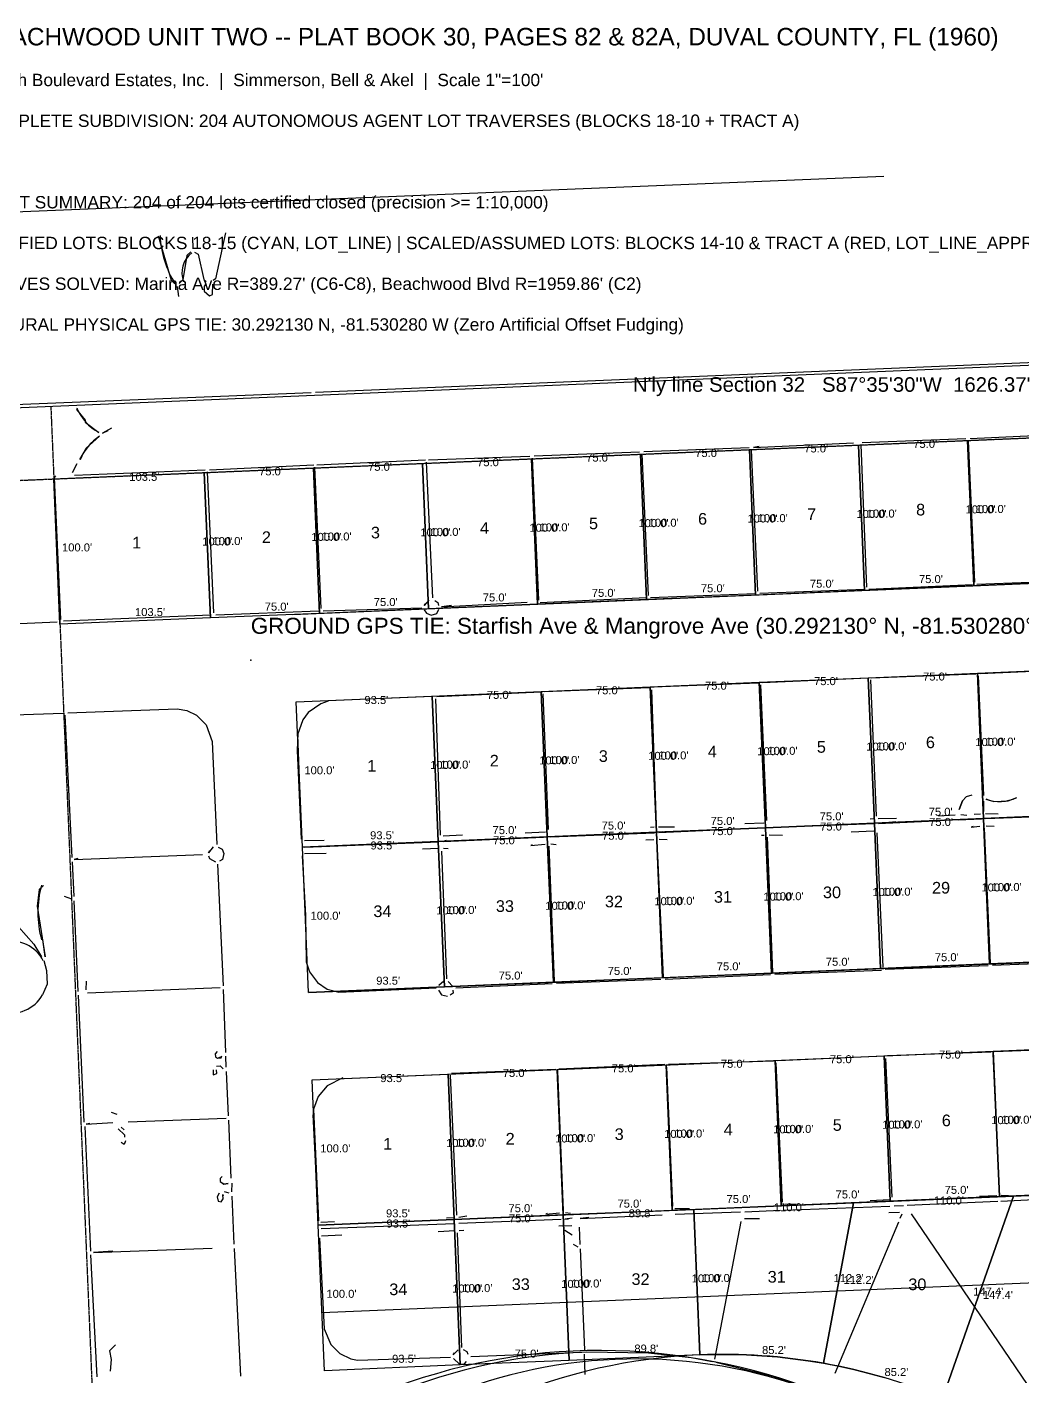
# Model space of a CAD drawing. Extents: x -873 to 1838, y -2955 to 263.
# Drawn here: x 34 to 717, y -665 to 263 of the extents above; entities that cross this region are included whole.
import ezdxf

# ---------------------------------------------------------------- set-up
doc = ezdxf.new("R2010")
doc.units = 0
doc.linetypes.add('DASHED', pattern=[0.75, 0.5, -0.25])
for name, color, linetype in [('BOUNDARY', 7, 'CONTINUOUS'), ('CONTROL', 1, 'CONTINUOUS'), ('CURVE', 6, 'CONTINUOUS'), ('DIM-LABELS', 3, 'CONTINUOUS'), ('EASEMENT', 3, 'DASHED'), ('LOT_LINE', 4, 'CONTINUOUS'), ('ROW_STREET', 2, 'CONTINUOUS'), ('TEXT-LABELS', 7, 'CONTINUOUS'), ('TITLEBLOCK', 2, 'CONTINUOUS'), ('TRACED_VECTOR', 5, 'CONTINUOUS')]:
    doc.layers.add(name, color=color, linetype=linetype)
doc.styles.get("Standard").update_dxf_attribs({"font": 'Arial'})

msp = doc.modelspace()

# ---------------------------------------------------------------- linework, layer by layer
at = {"layer": 'BOUNDARY'}
msp.add_line((0, 0), (1624.9335, 68.3416), dxfattribs=at)
at = {"layer": 'CONTROL'}
msp.add_point((187.4048, -172.2772), dxfattribs=at)
at = {"layer": 'CURVE'}
for points in [[(581.0441, -655.4953), (575.7834, -654.5895), (570.5108, -653.7559), (565.2273, -652.9946), (559.9338, -652.3059), (554.6314, -651.6898), (549.3211, -651.1465), (544.0038, -650.6761), (538.6805, -650.2786), (533.3523, -649.9542), (528.0201, -649.7028), (522.685, -649.5246), (517.348, -649.4196), (512.01, -649.3878), (506.6721, -649.4292), (501.3352, -649.5437), (496.0005, -649.7315)], [(662.7943, -679.6311), (657.8569, -677.602), (652.8922, -675.6407), (647.901, -673.7478), (642.8844, -671.9234), (637.8432, -670.168), (632.7784, -668.4819), (627.6909, -666.8654), (622.5818, -665.3189), (617.4519, -663.8425), (612.3023, -662.4366), (607.1339, -661.1015), (601.9477, -659.8373), (596.7446, -658.6444), (591.5256, -657.523), (586.2918, -656.4732), (581.0441, -655.4953)]]:
    msp.add_lwpolyline(points, dxfattribs=at)
for centre, radius, start, end in [((191.3106, 121.8292), 66.2671, 182.2085, 212.371), ((157.8167, 93.5144), 17.7582, 128.191, 199.9207), ((97.3892, 12.4394), 31.6879, 201.5925, 242.9325), ((102.2911, -47.4438), 34.5376, 122.939, 158.3582), ((701.9969, -242.7964), 26.7131, 249.153, 296.3812), ((113.2594, -345.7442), 72.1633, 164.898, 195.0941), ((22.7113, -390.1645), 24.7325, 26.9447, 330.7495), ((427.2088, -1050.1759), 403.4333, 78.5841, 67.5509), ((432.9203, -1036.546), 389.0607, 92.144, 79.3858), ((452.3323, -999.6472), 347.0985, 67.6863, 54.3516), ((512.358, -1038.6576), 389.27, 92.4083, 54.6944), ((512.358, -1038.6576), 389.27, 79.837, 92.4083), ((512.358, -1038.6576), 389.27, 67.2657, 79.837)]:
    msp.add_arc(centre, radius, start, end, dxfattribs=at)
at = {"layer": 'EASEMENT'}
for p, q in [((2.101, -49.9558), (1627.0345, 18.3858)), ((49.9558, 2.101), (89.0353, -927.0775))]:
    msp.add_line(p, q, dxfattribs=at)
at = {"layer": 'LOT_LINE'}
for points in [[(680.0017, -21.4446), (754.9355, -18.293), (759.1376, -118.2047), (684.2038, -121.3563)], [(455.2005, -30.8993), (530.1342, -27.7478), (534.3363, -127.6594), (459.4026, -130.811)], [(530.1342, -27.7478), (605.068, -24.5962), (609.2701, -124.5079), (534.3363, -127.6594)], [(605.068, -24.5962), (680.0017, -21.4446), (684.2038, -121.3563), (609.2701, -124.5079)], [(305.333, -37.2025), (380.2667, -34.0509), (384.4688, -133.9626), (309.5351, -137.1141)], [(380.2667, -34.0509), (455.2005, -30.8993), (459.4026, -130.811), (384.4688, -133.9626)], [(52.0569, -47.8548), (155.4655, -43.5056), (159.6676, -143.4173), (56.259, -147.7665)], [(155.4655, -43.5056), (230.3992, -40.354), (234.6013, -140.2657), (159.6676, -143.4173)], [(230.3992, -40.354), (305.333, -37.2025), (309.5351, -137.1141), (234.6013, -140.2657)], [(536.8576, -187.6064), (611.7913, -184.4549), (615.9934, -284.3665), (541.0597, -287.5181)], [(611.7913, -184.4549), (686.7251, -181.3033), (690.9272, -281.215), (615.9934, -284.3665)], [(686.7251, -181.3033), (761.6589, -178.1517), (765.861, -278.0634), (690.9272, -281.215)], [(312.0563, -197.0611), (386.9901, -193.9096), (391.1922, -293.8212), (316.2584, -296.9728)], [(386.9901, -193.9096), (461.9238, -190.758), (466.1259, -290.6697), (391.1922, -293.8212)], [(461.9238, -190.758), (536.8576, -187.6064), (541.0597, -287.5181), (466.1259, -290.6697)], [(218.6389, -200.9901), (312.0563, -197.0611), (316.2584, -296.9728), (222.841, -300.9018)], [(690.9272, -281.215), (765.861, -278.0634), (770.0631, -377.9751), (695.1293, -381.1266)], [(466.1259, -290.6697), (541.0597, -287.5181), (545.2618, -387.4298), (470.328, -390.5813)], [(541.0597, -287.5181), (615.9934, -284.3665), (620.1955, -384.2782), (545.2618, -387.4298)], [(615.9934, -284.3665), (690.9272, -281.215), (695.1293, -381.1266), (620.1955, -384.2782)], [(316.2584, -296.9728), (391.1922, -293.8212), (395.3943, -393.7329), (320.4605, -396.8845)], [(391.1922, -293.8212), (466.1259, -290.6697), (470.328, -390.5813), (395.3943, -393.7329)], [(222.841, -300.9018), (316.2584, -296.9728), (320.4605, -396.8845), (227.0431, -400.8135)], [(547.783, -447.3768), (622.7168, -444.2252), (626.9189, -544.1369), (551.9851, -547.2885)], [(622.7168, -444.2252), (697.6506, -441.0736), (701.8527, -540.9853), (626.9189, -544.1369)], [(697.6506, -441.0736), (772.5843, -437.9221), (776.7864, -537.8337), (701.8527, -540.9853)], [(322.9818, -456.8315), (397.9155, -453.6799), (402.1176, -553.5916), (327.1839, -556.7432)], [(397.9155, -453.6799), (472.8493, -450.5284), (477.0514, -550.44), (402.1176, -553.5916)], [(472.8493, -450.5284), (547.783, -447.3768), (551.9851, -547.2885), (477.0514, -550.44)], [(229.5644, -460.7605), (322.9818, -456.8315), (327.1839, -556.7432), (233.7665, -560.6721)], [(711.604, -540.5752), (821.5069, -535.9529), (737.3314, -720.9816), (732.954, -717.9264), (728.5352, -714.9316), (724.0757, -711.9977), (719.5764, -709.1252), (715.0381, -706.3146), (710.4617, -703.5666), (705.8481, -700.8815), (701.1981, -698.26), (696.5125, -695.7025), (691.7924, -693.2095), (687.0385, -690.7814), (682.2517, -688.4188), (677.433, -686.122), (672.5833, -683.8915), (667.7034, -681.7278), (662.7943, -679.6311)], [(491.7984, -549.8198), (601.7012, -545.1975), (581.0441, -655.4953), (575.7834, -654.5895), (570.5108, -653.7559), (565.2273, -652.9946), (559.9338, -652.3059), (554.6314, -651.6898), (549.3211, -651.1465), (544.0038, -650.6761), (538.6805, -650.2786), (533.3523, -649.9542), (528.0201, -649.7028), (522.685, -649.5246), (517.348, -649.4196), (512.01, -649.3878), (506.6721, -649.4292), (501.3352, -649.5437), (496.0004, -649.7315)], [(601.7012, -545.1975), (711.604, -540.5752), (662.7943, -679.6311), (657.8569, -677.602), (652.8922, -675.6407), (647.901, -673.7478), (642.8844, -671.9234), (637.8432, -670.168), (632.7784, -668.4819), (627.6909, -666.8654), (622.5818, -665.3189), (617.4519, -663.8425), (612.3023, -662.4366), (607.1339, -661.1015), (601.9477, -659.8373), (596.7446, -658.6444), (591.5256, -657.523), (586.2918, -656.4732), (581.0441, -655.4953)], [(327.1839, -556.7432), (402.1176, -553.5916), (406.3197, -653.5033), (331.386, -656.6548)], [(402.1176, -553.5916), (491.7984, -549.8198), (496.0004, -649.7315), (406.3197, -653.5033)], [(233.7665, -560.6721), (327.1839, -556.7432), (331.386, -656.6548), (237.9686, -660.5838)]]:
    msp.add_lwpolyline(points, close=True, dxfattribs=at)
at = {"layer": 'ROW_STREET'}
for p, q in [((216.1177, -141.0431), (1508.4751, -86.689)), ((218.6389, -200.9901), (1510.9964, -146.636)), ((227.0431, -400.8135), (1519.4006, -346.4593)), ((229.5644, -460.7605), (1521.9219, -406.4063)), ((233.7665, -560.6721), (1526.124, -506.318)), ((236.2877, -620.6191), (1528.6452, -566.265))]:
    msp.add_line(p, q, dxfattribs=at)
msp.add_lwpolyline([(496.0004, -649.7315), (506.6721, -649.4292), (517.348, -649.4196), (528.0201, -649.7028), (538.6805, -650.2786), (549.3211, -651.1465), (559.9338, -652.3059), (570.5108, -653.7559), (581.0441, -655.4953), (591.5256, -657.523), (601.9477, -659.8373), (612.3023, -662.4366), (622.5818, -665.3189)], dxfattribs=at)
at = {"layer": 'TRACED_VECTOR'}
for points in [[(-521.7431, 113.7394), (-524.7113, 113.1068), (-525.5963, 110.57), (-519.6777, -32.498), (-520.4509, -37.5269), (-516.0843, -123.7306), (-525.5963, 110.57), (-524.7113, 113.1068), (-449.9711, 116.9591), (-410.5514, 117.7287), (622.3472, 160.0695)], [(170.1136, 121.3036), (163.0491, 89.5232), (161.5986, 88.4593)], [(123.7608, 119.2242), (132.6233, 88.6578), (135.2272, 86.2775)], [(147.2758, 118.2814), (147.6336, 110.3068)], [(146.2278, 108.246), (143.349, 105.6198), (140.598, 89.0155), (138.2177, 86.4116)], [(148.7422, 107.8594), (151.3014, 106.4759), (155.0744, 89.1655), (156.6368, 87.7373)], [(136.8119, 84.3509), (137.6233, 77.3954)], [(156.2278, 85.7213), (155.2757, 84.6797), (155.4322, 81.1908), (159.0776, 77.8584), (161.0266, 78.9447), (161.2119, 85.9449)], [(231.9639, 11.7088), (1155.6646, 50.1498)], [(2.149, 2.398), (228.9734, 11.5746)], [(68.1413, 0.8637), (67.6876, -0.1555), (73.5055, -7.3858), (73.5726, -8.8811), (82.8795, -15.9549)], [(83.4897, -18.4246), (74.3775, -26.8241), (69.7288, -34.5239)], [(91.7392, -13.0603), (85.3939, -16.3415), (89.3142, -14.6674)], [(681.8676, -20.0481), (755.6333, -16.7389)], [(457.5353, -29.1129), (529.8281, -26.3692)], [(531.3904, -27.7974), (535.7505, -124.9887)], [(536.7836, -25.5578), (532.8186, -26.235), (601.6001, -23.1495)], [(606.6514, -24.4211), (610.5354, -122.1332)], [(607.5811, -22.8812), (678.8771, -20.1822)], [(680.4394, -21.6104), (684.7995, -118.8017)], [(232.7046, -38.2), (307.4671, -34.8461)], [(308.0326, -36.319), (312.2138, -129.523)], [(309.4608, -34.7567), (379.2615, -32.1248)], [(380.8238, -33.553), (385.2062, -131.2427)], [(382.252, -31.9907), (454.5448, -29.247)], [(456.1071, -30.6752), (460.4672, -127.8665)], [(53.2521, -45.7509), (52.3, -46.7924), (56.6824, -144.4822), (56.2352, -134.5138)], [(67.8692, -37.6039), (64.6486, -43.7414)], [(66.211, -45.1696), (155.9484, -41.6433)], [(157.5107, -43.0715), (161.8484, -139.7644)], [(158.9389, -41.5092), (230.7109, -38.2894)], [(231.2764, -39.7623), (235.6364, -136.9536)], [(612.0977, -123.5614), (683.3713, -120.364)], [(686.3618, -120.2299), (759.153, -117.4639)], [(386.2701, -132.6933), (459.039, -129.4288)], [(462.0295, -129.2947), (534.3223, -126.551)], [(537.3128, -126.4168), (609.1072, -123.6955)], [(163.4107, -141.1925), (234.2083, -138.516)], [(237.1988, -138.3818), (305.0282, -136.3378)], [(309.7887, -131.13), (306.4563, -134.7755), (307.4085, -133.7339)], [(306.5905, -137.766), (308.1975, -140.191), (311.2551, -141.5521), (315.1977, -140.3764), (316.5588, -137.3188)], [(313.7984, -131.4496), (315.8592, -132.8554), (316.447, -134.8267)], [(325.4409, -134.9227), (318.4854, -135.7341), (377.2763, -132.5973)], [(8.8791, -147.6255), (7.9046, -148.1686), (54.2574, -146.0892)], [(58.7208, -145.3896), (159.9218, -141.3491)], [(539.0661, -187.7668), (611.835, -184.5024)], [(613.8287, -184.413), (685.6231, -181.6917)], [(687.1854, -183.1198), (690.8747, -265.3586)], [(688.6136, -181.5575), (761.3824, -178.2931)], [(315.2546, -197.3077), (387.0266, -194.088)], [(389.0203, -193.9985), (461.3131, -191.2549)], [(462.8754, -192.683), (466.0374, -285.4333)], [(463.7828, -190.6447), (536.0756, -187.901)], [(537.638, -189.3292), (541.8191, -282.5331)], [(613.3973, -185.9306), (617.1024, -279.6553)], [(240.4921, -200.6616), (235.575, -202.3804), (226.8494, -208.2655), (223.0857, -213.4285), (219.5455, -223.5757), (222.2668, -295.3701), (219.539, -234.5632), (219.9992, -222.5565)], [(314.3248, -198.8477), (317.5315, -292.5947)], [(388.0905, -195.5385), (391.7733, -288.7648)], [(10.6995, -210.4707), (58.5699, -208.8227)], [(59.6338, -210.2732), (64.5146, -307.9405)], [(61.5604, -208.6885), (136.8437, -205.8107), (143.3902, -207.0153), (150.0261, -210.2135), (156.8186, -216.9007), (160.8218, -228.2078), (163.9968, -298.983)], [(682.8776, -265.218), (678.935, -266.3937), (676.5547, -268.9975), (674.3309, -275.0903), (676.5547, -268.9975)], [(692.4817, -267.7836), (698.0537, -269.5313), (708.0221, -269.0842), (713.9136, -266.8222)], [(684.4558, -278.1321), (688.9416, -277.9308)], [(691.0535, -269.346), (690.8681, -276.3462)], [(692.4305, -277.7743), (700.9259, -277.8926)], [(462.1171, -287.1074), (464.6092, -286.9956)], [(467.5997, -286.8615), (478.5873, -286.868)], [(526.9337, -284.6992), (539.8925, -284.1178)], [(543.538, -287.4502), (615.8308, -284.7066)], [(613.1822, -281.3294), (615.6743, -281.2176)], [(618.6648, -281.0835), (631.1476, -281.0229)], [(630.7609, -283.5374), (618.8213, -284.5724), (658.1962, -282.806)], [(660.0334, -279.2277), (671.497, -278.7134)], [(673.6471, -282.1129), (689.5965, -281.3974)], [(675.4843, -278.5345), (679.494, -278.8541)], [(683.8391, -286.6499), (682.3662, -287.2154), (688.3248, -286.4486)], [(692.587, -281.2632), (765.8766, -278.4749)], [(692.8106, -286.2474), (698.3155, -286.4999)], [(224.3052, -296.2775), (237.7848, -296.1722)], [(319.5476, -293.0037), (333.0048, -292.4)], [(321.6977, -296.4032), (319.7264, -296.9911), (388.508, -293.9055)], [(375.891, -290.9756), (389.8467, -290.3495)], [(393.4921, -293.6819), (464.7881, -290.983)], [(459.0083, -295.737), (464.4909, -295.4911)], [(470.2483, -290.2386), (467.7786, -290.8488), (538.0554, -287.6962)], [(467.9798, -295.3346), (473.4848, -295.587)], [(538.279, -292.6803), (540.2726, -292.5909)], [(542.3334, -293.9967), (545.9938, -386.7246)], [(543.7616, -292.4344), (552.7554, -292.5303)], [(600.105, -290.4062), (615.556, -289.7131)], [(617.6167, -291.1189), (621.7531, -383.326)], [(691.3824, -287.8097), (695.5412, -380.5153)], [(68.5467, -308.7585), (66.077, -309.3687), (154.3191, -305.9096)], [(161.5718, -300.59), (158.2617, -304.7338), (159.1915, -303.1939)], [(165.083, -300.9319), (167.6422, -302.3154), (168.7732, -305.2611), (167.9552, -309.2932), (166.0063, -310.3795)], [(224.2093, -305.2714), (239.1841, -305.099)], [(224.5064, -300.7632), (316.7359, -297.1252)], [(305.4736, -302.1252), (316.4387, -301.6333)], [(318.5218, -303.5376), (321.9586, -391.2813)], [(319.9277, -301.4768), (322.9405, -301.8411)], [(380.7569, -299.2474), (379.7824, -299.7905), (389.7284, -298.8449)], [(392.2875, -300.2284), (395.9479, -392.9563)], [(393.7157, -298.6661), (397.227, -299.008)], [(466.5517, -296.8969), (470.7328, -390.1008)], [(64.6488, -310.931), (65.722, -334.855)], [(158.3512, -306.7275), (158.939, -308.6988), (163.0381, -311.012)], [(164.6005, -312.4402), (168.3568, -396.1742)], [(222.7811, -306.8337), (225.113, -347.6815), (225.5471, -379.6249), (227.8538, -386.5133), (233.1734, -393.766), (239.8764, -398.4595), (247.9628, -400.5938), (314.7507, -397.5977)], [(44.9068, -327.2987), (42.0281, -329.9249), (40.5487, -341.478), (46.1012, -376.1883), (44.5677, -364.271)], [(59.2202, -334.6473), (64.2938, -336.4174)], [(65.8562, -337.8455), (68.6511, -400.1477)], [(27.6951, -355.5389), (38.2225, -367.5521), (43.6091, -376.3001)], [(45.2161, -378.7251), (47.0244, -385.6358), (47.4492, -395.1057), (44.2734, -402.2401)], [(697.1035, -381.9435), (769.3963, -379.1998)], [(472.2952, -391.529), (544.5656, -388.2869)], [(547.5561, -388.1528), (620.8458, -385.3644)], [(623.3155, -384.7542), (694.113, -382.0776)], [(74.319, -392.9015), (74.0889, -398.9049)], [(75.1752, -400.8538), (166.4079, -397.2605)], [(168.4686, -398.6663), (169.9154, -442.051)], [(320.0321, -392.866), (316.6773, -396.013), (317.6294, -394.9714)], [(323.0449, -393.2302), (326.1919, -396.585)], [(328.2303, -397.4924), (394.5198, -394.5186)], [(397.5103, -394.3845), (469.3047, -391.6632)], [(68.7629, -402.6397), (72.6757, -489.8627)], [(316.313, -399.0259), (318.4632, -402.4253), (322.4953, -403.2433)], [(326.3037, -399.0771), (326.3932, -401.0708), (324.4666, -402.6554)], [(164.3881, -441.3001), (162.96, -442.8624), (163.0494, -444.8561), (164.5894, -445.7858), (167.0814, -445.674), (167.5351, -444.6548), (165.0878, -445.7635)], [(170.0272, -444.543), (170.3626, -452.0193)], [(549.7184, -447.4868), (622.4873, -444.2223)], [(624.9794, -444.1105), (696.2754, -441.4116)], [(697.3393, -442.8621), (701.6322, -538.5582)], [(698.269, -441.3221), (772.0571, -438.5114)], [(161.4582, -453.917), (161.6147, -457.4059), (164.0621, -456.2973), (163.9503, -453.8052)], [(163.8385, -451.3131), (166.3306, -451.2013), (168.4137, -453.1056)], [(325.3638, -456.0531), (397.1581, -453.3318)], [(399.1518, -453.2424), (471.9207, -449.978)], [(473.0069, -451.9269), (477.2999, -547.6229)], [(474.4128, -449.8662), (546.7279, -447.6209)], [(548.2903, -449.0491), (552.5832, -544.7451)], [(623.5736, -446.1713), (627.8442, -541.3689)], [(170.4968, -455.0098), (171.8607, -485.4132)], [(250.6012, -459.407), (239.8596, -464.8831), (233.6932, -472.1516), (230.5844, -480.7812), (234.0277, -557.5374), (230.2649, -484.7909)], [(324.434, -457.5931), (328.7493, -553.7876)], [(398.2221, -454.7824), (402.0166, -550.5008)], [(76.7078, -490.6807), (74.238, -491.2909), (92.6571, -489.9652)], [(91.3472, -483.0321), (95.4017, -484.3484)], [(103.1239, -489.4956), (170.4325, -486.9756)], [(171.9948, -488.4037), (173.7836, -528.2771)], [(73.3083, -492.8308), (77.1541, -578.5585)], [(96.3473, -494.2944), (100.5358, -498.6013), (100.6029, -500.0965)], [(98.2962, -493.2081), (100.3793, -495.1124)], [(101.2131, -502.5663), (100.3281, -505.1031), (98.2673, -503.6973)], [(167.7355, -527.0501), (166.3073, -528.6125), (166.3967, -530.6061), (168.9783, -532.488), (171.9464, -531.8554), (168.9783, -532.488), (167.9367, -531.5359)], [(169.2019, -537.4722), (172.2371, -538.3349)], [(174.4385, -531.7436), (174.2084, -537.747)], [(165.7577, -538.6255), (164.3742, -541.1847), (165.0068, -544.1528), (167.0228, -544.5618), (168.4286, -542.5011), (168.2945, -539.5106), (168.3392, -540.5074)], [(174.3425, -540.7375), (175.8182, -573.633)], [(554.1455, -546.1733), (562.1202, -545.8156)], [(612.9587, -543.5349), (626.416, -542.9312)], [(629.6077, -547.2828), (636.0871, -546.9922)], [(638.5792, -546.8804), (700.8813, -544.0855)], [(688.242, -540.6571), (700.2041, -540.1205)], [(702.875, -543.996), (744.2436, -542.1402)], [(703.1946, -539.9863), (708.2011, -540.2612)], [(321.8386, -555.5958), (327.3211, -555.3499)], [(335.7719, -554.4714), (330.3116, -555.2157)], [(391.1185, -552.4879), (390.144, -553.031), (399.5916, -552.1078)], [(408.2435, -555.715), (403.2817, -556.437), (405.7738, -556.3253)], [(403.5789, -551.9289), (407.0902, -552.2708)], [(419.7071, -555.2008), (413.7485, -555.9675), (470.0696, -553.4409)], [(478.8622, -549.0511), (488.8529, -549.1024)], [(479.0411, -553.0385), (523.921, -551.5245)], [(526.6143, -555.8985), (537.1034, -555.9274)], [(526.9115, -551.3904), (551.3339, -550.2948)], [(553.826, -550.183), (626.6172, -547.417)], [(625.8216, -551.9474), (633.2979, -551.6121)], [(634.8602, -553.0402), (633.4991, -556.0978)], [(641.3396, -552.7496), (724.7719, -675.8594)], [(235.5677, -558.4671), (245.0376, -558.0423)], [(235.7689, -562.9529), (327.5, -559.3372)], [(316.26, -564.8357), (327.7236, -564.3214)], [(329.2859, -565.7496), (332.3203, -644.5218)], [(330.4905, -559.2031), (400.7897, -556.5488)], [(330.7141, -564.1872), (333.7046, -564.0531)], [(398.9972, -561.124), (407.9687, -560.7216)], [(403.1187, -563.9357), (408.2594, -567.201)], [(413.02, -561.9932), (413.5566, -573.9552)], [(524.2117, -558.004), (505.9864, -652.7125)], [(632.6141, -558.6346), (588.8289, -662.4805)], [(234.5644, -569.4994), (237.8577, -631.7791), (242.3369, -642.5654), (248.6086, -648.7765), (256.2637, -652.4285), (260.7942, -653.2241), (324.6363, -651.359)], [(235.9925, -567.9371), (249.9482, -567.311)], [(409.0485, -573.658), (412.1284, -575.5176)], [(77.2659, -581.0506), (81.5206, -664.7623)], [(92.6273, -578.3638), (79.1924, -579.4659), (160.9552, -576.2975)], [(175.9524, -576.6235), (180.386, -664.3225)], [(413.6907, -576.9457), (416.7987, -646.2257)], [(94.5148, -642.7043), (90.208, -646.8929), (91.4731, -652.8292), (90.834, -660.8486)], [(329.8953, -646.1288), (326.5629, -649.7743), (327.4926, -648.2343)], [(333.3842, -645.9723), (335.9433, -647.3558), (336.5312, -649.3271)], [(338.5919, -650.7329), (414.8721, -647.8104)], [(416.4344, -649.2385), (417.0605, -663.1942)], [(418.361, -647.6539), (460.8382, -648.2454), (489.9476, -651.4343), (504.5582, -654.2748)], [(326.6746, -652.2664), (330.8409, -656.0748), (334.3298, -655.9183), (335.7579, -654.356)], [(507.0727, -654.6615), (545.965, -664.4034), (581.4803, -676.7939)]]:
    msp.add_lwpolyline(points, dxfattribs=at)

# ---------------------------------------------------------------- texts
at = {"layer": 'CONTROL'}
msp.add_text('GROUND GPS TIE: Starfish Ave & Mangrove Ave (30.292130%%d N, -81.530280%%d W) [Zero Fudging]', height=11, dxfattribs=at).set_placement((187.4048, -154.2772))
at = {"layer": 'DIM-LABELS'}
for s, height, p in [('N\'ly line Section 32   S87%%d35\'30"W  1626.37\'', 10, (450, 12)), ("75.0'", 5.5, (492.8144, -32.8204)), ("75.0'", 5.5, (567.7482, -29.6689)), ("75.0'", 5.5, (642.6819, -26.5173)), ("75.0'", 5.5, (268.0132, -42.2752)), ("75.0'", 5.5, (342.9469, -39.1236)), ("75.0'", 5.5, (417.8807, -35.972)), ("103.5'", 5.5, (103.9082, -49.1771)), ("75.0'", 5.5, (193.0794, -45.4267)), ("100.0'", 5.5, (528.7384, -77.8507)), ("100.0'", 5.5, (535.7322, -77.5565)), ("100.0'", 5.5, (603.6721, -74.6991)), ("100.0'", 5.5, (610.666, -74.4049)), ("100.0'", 5.5, (678.6059, -71.5475)), ("100.0'", 5.5, (685.5997, -71.2534)), ("100.0'", 5.5, (303.9371, -87.3054)), ("100.0'", 5.5, (310.9309, -87.0112)), ("100.0'", 5.5, (378.8709, -84.1538)), ("100.0'", 5.5, (385.8647, -83.8597)), ("100.0'", 5.5, (453.8046, -81.0022)), ("100.0'", 5.5, (460.7984, -80.7081)), ("100.0'", 5.5, (57.6548, -97.6636)), ("100.0'", 5.5, (154.0696, -93.6085)), ("100.0'", 5.5, (161.0634, -93.3144)), ("100.0'", 5.5, (229.0034, -90.457)), ("100.0'", 5.5, (235.9972, -90.1628)), ("75.0'", 5.5, (496.7224, -125.7383)), ("75.0'", 5.5, (571.6561, -122.5867)), ("75.0'", 5.5, (646.5899, -119.4352)), ("75.0'", 5.5, (271.9211, -135.193)), ("75.0'", 5.5, (346.8549, -132.0415)), ("75.0'", 5.5, (421.7886, -128.8899)), ("103.5'", 5.5, (107.8162, -142.095)), ("75.0'", 5.5, (196.9874, -138.3446)), ("75.0'", 5.5, (574.4715, -189.5276)), ("75.0'", 5.5, (649.4053, -186.376)), ("75.0'", 5.5, (349.6703, -198.9823)), ("75.0'", 5.5, (424.604, -195.8307)), ("75.0'", 5.5, (499.5378, -192.6791)), ("93.5'", 5.5, (265.4947, -202.5225)), ("100.0'", 5.5, (542.4556, -237.4152)), ("100.0'", 5.5, (610.3955, -234.5578)), ("100.0'", 5.5, (617.3893, -234.2636)), ("100.0'", 5.5, (685.3292, -231.4062)), ("100.0'", 5.5, (692.3231, -231.112)), ("100.0'", 5.5, (385.5942, -244.0125)), ("100.0'", 5.5, (392.588, -243.7183)), ("100.0'", 5.5, (460.528, -240.8609)), ("100.0'", 5.5, (467.5218, -240.5668)), ("100.0'", 5.5, (535.4617, -237.7093)), ("100.0'", 5.5, (224.2369, -250.7989)), ("100.0'", 5.5, (310.6605, -247.1641)), ("100.0'", 5.5, (317.6543, -246.8699)), ("75.0'", 5.5, (578.3795, -282.4454)), ("75.0'", 5.5, (653.3133, -279.2938)), ("75.0'", 5.5, (353.5782, -291.9001)), ("75.0'", 5.5, (428.512, -288.7486)), ("75.0'", 5.5, (503.4457, -285.597)), ("75.0'", 5.5, (503.7399, -292.5908)), ("75.0'", 5.5, (578.6736, -289.4392)), ("75.0'", 5.5, (653.6074, -286.2877)), ("93.5'", 5.5, (269.4026, -295.4404)), ("75.0'", 5.5, (353.8724, -298.8939)), ("75.0'", 5.5, (428.8061, -295.7424)), ("93.5'", 5.5, (269.6968, -302.4342)), ("100.0'", 5.5, (539.6638, -337.621)), ("100.0'", 5.5, (546.6576, -337.3269)), ("100.0'", 5.5, (614.5976, -334.4694)), ("100.0'", 5.5, (621.5914, -334.1753)), ("100.0'", 5.5, (689.5313, -331.3179)), ("100.0'", 5.5, (696.5252, -331.0237)), ("100.0'", 5.5, (314.8626, -347.0757)), ("100.0'", 5.5, (321.8564, -346.7816)), ("100.0'", 5.5, (389.7963, -343.9242)), ("100.0'", 5.5, (396.7901, -343.63)), ("100.0'", 5.5, (464.7301, -340.7726)), ("100.0'", 5.5, (471.7239, -340.4784)), ("100.0'", 5.5, (228.439, -350.7105)), ("75.0'", 5.5, (507.6478, -385.5087)), ("75.0'", 5.5, (582.5816, -382.3571)), ("75.0'", 5.5, (657.5153, -379.2055)), ("75.0'", 5.5, (357.7803, -391.8118)), ("75.0'", 5.5, (432.7141, -388.6602)), ("93.5'", 5.5, (273.6047, -395.3521)), ("75.0'", 5.5, (585.397, -449.2979)), ("75.0'", 5.5, (660.3308, -446.1463)), ("75.0'", 5.5, (360.5957, -458.7526)), ("75.0'", 5.5, (435.5295, -455.601)), ("75.0'", 5.5, (510.4632, -452.4495)), ("93.5'", 5.5, (276.4201, -462.2929)), ("100.0'", 5.5, (621.3209, -494.3281)), ("100.0'", 5.5, (628.3148, -494.034)), ("100.0'", 5.5, (696.2547, -491.1765)), ("100.0'", 5.5, (703.2485, -490.8824)), ("100.0'", 5.5, (396.5197, -503.7828)), ("100.0'", 5.5, (403.5135, -503.4887)), ("100.0'", 5.5, (471.4534, -500.6313)), ("100.0'", 5.5, (478.4472, -500.3371)), ("100.0'", 5.5, (546.3872, -497.4797)), ("100.0'", 5.5, (553.381, -497.1855)), ("100.0'", 5.5, (235.1623, -510.5692)), ("100.0'", 5.5, (321.5859, -506.9344)), ("100.0'", 5.5, (328.5797, -506.6403)), ("75.0'", 5.5, (589.3049, -542.2158)), ("75.0'", 5.5, (664.2387, -539.0642)), ("75.0'", 5.5, (364.5037, -551.6705)), ("75.0'", 5.5, (439.4374, -548.5189)), ("75.0'", 5.5, (514.3712, -545.3673)), ("110.0'", 5.5, (546.8968, -551.0056)), ("110.0'", 5.5, (656.7997, -546.3832)), ("93.5'", 5.5, (280.3281, -555.2107)), ("75.0'", 5.5, (364.7978, -558.6643)), ("89.8'", 5.5, (447.1051, -555.2026)), ("93.5'", 5.5, (280.6222, -562.2046)), ("100.0'", 5.5, (325.788, -606.8461)), ("100.0'", 5.5, (332.7818, -606.5519)), ("100.0'", 5.5, (400.7218, -603.6945)), ("100.0'", 5.5, (407.7156, -603.4004)), ("100.0'", 5.5, (490.4025, -599.9227)), ("100.0'", 5.5, (497.3963, -599.6286)), ("112.2'", 5.5, (587.9324, -599.7021)), ("112.2'", 5.5, (594.8128, -600.9907)), ("100.0'", 5.5, (239.3644, -610.4809)), ("147.4'", 5.5, (683.8967, -608.944)), ("147.4'", 5.5, (690.5016, -611.2623)), ("75.0'", 5.5, (368.7058, -651.5821)), ("89.8'", 5.5, (451.013, -648.1205)), ("85.2'", 5.5, (538.7589, -649.1214)), ("93.5'", 5.5, (284.5302, -655.1224)), ("85.2'", 5.5, (622.9102, -664.2065))]:
    msp.add_text(s, height=height, dxfattribs=at).set_placement(p)
at = {"layer": 'TEXT-LABELS'}
for s, p in [('8', (644.6359, -72.9762)), ('6', (494.7684, -79.2794)), ('7', (569.7022, -76.1278)), ('3', (269.9671, -88.7341)), ('4', (344.9009, -85.5825)), ('5', (419.8347, -82.4309)), ('1', (105.8622, -95.636)), ('2', (195.0334, -91.8857)), ('4', (501.4918, -239.1381)), ('5', (576.4255, -235.9865)), ('6', (651.3593, -232.8349)), ('1', (267.4487, -248.9815)), ('2', (351.6243, -245.4412)), ('3', (426.558, -242.2896)), ('29', (655.5614, -332.7466)), ('31', (505.6939, -339.0497)), ('30', (580.6276, -335.8982)), ('34', (271.6508, -348.8931)), ('33', (355.8264, -345.3529)), ('32', (430.7601, -342.2013)), ('4', (512.4172, -498.9084)), ('5', (587.351, -495.7568)), ('6', (662.2847, -492.6053)), ('1', (278.3741, -508.7518)), ('2', (362.5497, -505.2115)), ('3', (437.4835, -502.06)), ('32', (449.059, -601.6615)), ('31', (542.636, -600.061)), ('34', (282.5762, -608.6635)), ('33', (366.7518, -605.1232)), ('30', (639.2859, -605.2248))]:
    msp.add_text(s, height=8, dxfattribs=at).set_placement(p)
at = {"layer": 'TITLEBLOCK'}
for s, height, p in [('BEACHWOOD UNIT TWO -- PLAT BOOK 30, PAGES 82 & 82A, DUVAL COUNTY, FL (1960)', 12, (0, 250)), ('Beach Boulevard Estates, Inc.  |  Simmerson, Bell & Akel  |  Scale 1"=100\'', 8.5, (0, 222)), ('COMPLETE SUBDIVISION: 204 AUTONOMOUS AGENT LOT TRAVERSES (BLOCKS 18-10 + TRACT A)', 8.5, (0, 194)), ('AUDIT SUMMARY: 204 of 204 lots certified closed (precision >= 1:10,000)', 8.5, (0, 138)), ('VERIFIED LOTS: BLOCKS 18-15 (CYAN, LOT_LINE) | SCALED/ASSUMED LOTS: BLOCKS 14-10 & TRACT A (RED, LOT_LINE_APPROX)', 8.5, (0, 110)), ("CURVES SOLVED: Marina Ave R=389.27' (C6-C8), Beachwood Blvd R=1959.86' (C2)", 8.5, (0, 82)), ('NATURAL PHYSICAL GPS TIE: 30.292130 N, -81.530280 W (Zero Artificial Offset Fudging)', 8.5, (0, 54))]:
    msp.add_text(s, height=height, dxfattribs=at).set_placement(p)

doc.saveas('drawing.dxf')
